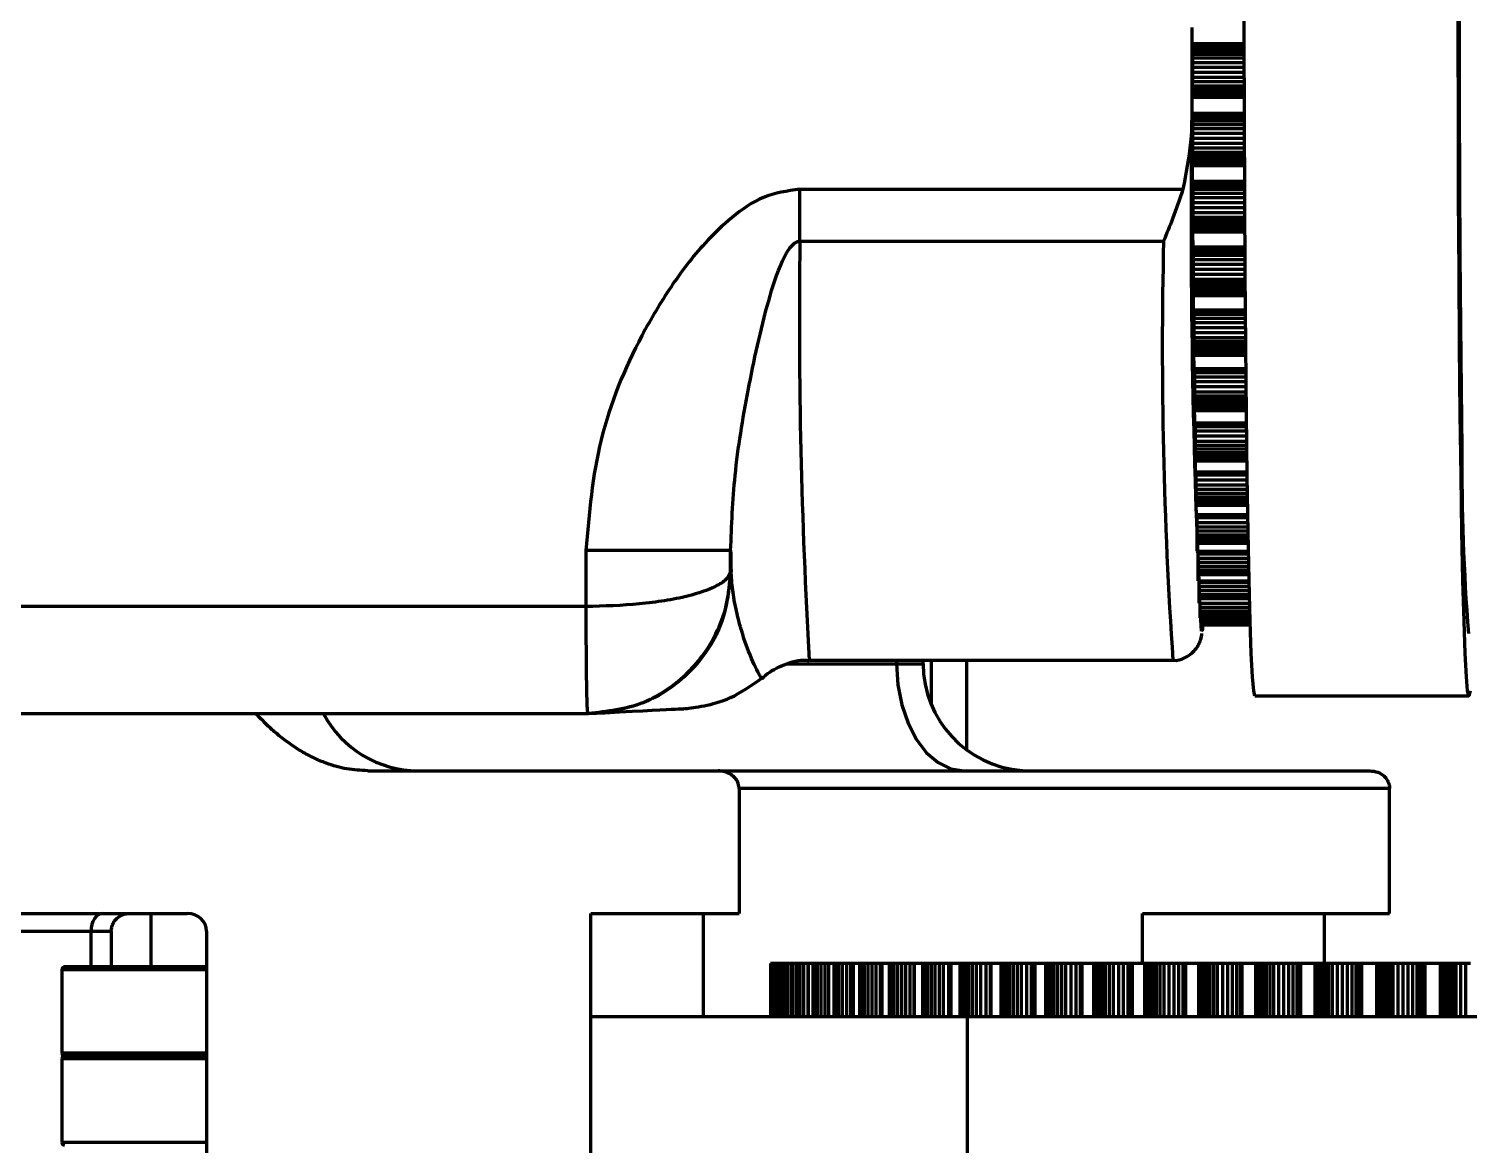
# Model space of a CAD drawing. Header units: millimetres. Extents: x -419 to 9215, y 1224 to 3301.
# Drawn here: x -146.25 to -101.37, y 1425.77 to 1460.56 of the extents above; entities that cross this region are included whole.
import ezdxf

# ---------------------------------------------------------------- set-up
doc = ezdxf.new("R2010")
doc.units = ezdxf.units.MM
doc.layers.add('0.7mm', color=7, linetype='Continuous', lineweight=70)

msp = doc.modelspace()

# ---------------------------------------------------------------- linework, layer by layer
at = {"layer": '0.7mm', "color": 7, "linetype": 'Continuous', "lineweight": 70}
for p, q in [((-110.007, 1460.513), (-110.007, 1458.494)), ((-110.007, 1460.099), (-108.374, 1460.099)), ((-110.007, 1460.099), (-110.006, 1460.023)), ((-110.006, 1460.023), (-108.374, 1460.023)), ((-110.006, 1460.023), (-110.005, 1459.99)), ((-110.005, 1459.99), (-108.374, 1459.99)), ((-110.005, 1459.99), (-110.003, 1459.982)), ((-110.003, 1459.982), (-108.374, 1459.982)), ((-110.003, 1459.982), (-110.001, 1459.959)), ((-110.001, 1459.959), (-108.374, 1459.959)), ((-110.001, 1459.959), (-109.999, 1459.923)), ((-109.999, 1459.923), (-108.373, 1459.923)), ((-109.999, 1459.923), (-109.997, 1459.873)), ((-109.997, 1459.873), (-108.373, 1459.873)), ((-109.997, 1459.873), (-109.995, 1459.773)), ((-109.995, 1459.773), (-108.373, 1459.773)), ((-109.995, 1459.773), (-109.994, 1459.651)), ((-109.994, 1459.651), (-108.373, 1459.651)), ((-109.994, 1459.651), (-109.993, 1459.511)), ((-109.993, 1459.511), (-108.373, 1459.511)), ((-109.993, 1459.511), (-109.992, 1459.36)), ((-109.992, 1459.36), (-108.373, 1459.36)), ((-109.992, 1459.36), (-109.992, 1459.205)), ((-109.994, 1458.912), (-109.995, 1458.786)), ((-109.993, 1459.053), (-109.994, 1458.912)), ((-109.994, 1458.912), (-108.372, 1458.912)), ((-109.992, 1459.205), (-109.993, 1459.053)), ((-109.993, 1459.053), (-108.372, 1459.053)), ((-109.992, 1459.205), (-108.373, 1459.205)), ((-110.004, 1458.431), (-108.371, 1458.431)), ((-110.002, 1458.563), (-110.003, 1458.514)), ((-110.003, 1458.514), (-108.371, 1458.514)), ((-110.001, 1458.597), (-110.002, 1458.563)), ((-110.002, 1458.563), (-108.371, 1458.563)), ((-109.999, 1458.647), (-110.001, 1458.597)), ((-110.001, 1458.597), (-108.371, 1458.597)), ((-109.997, 1458.709), (-109.999, 1458.647)), ((-109.999, 1458.647), (-108.372, 1458.647)), ((-109.995, 1458.786), (-109.997, 1458.709)), ((-109.997, 1458.709), (-108.372, 1458.709)), ((-109.995, 1458.786), (-108.372, 1458.786)), ((-110.002, 1457.933), (-108.37, 1457.933)), ((-110.002, 1457.861), (-108.37, 1457.861)), ((-110.002, 1457.861), (-110, 1457.838)), ((-110, 1457.838), (-108.37, 1457.838)), ((-109.997, 1457.838), (-109.997, 1457.835)), ((-109.997, 1457.835), (-108.37, 1457.835)), ((-109.997, 1457.835), (-109.995, 1457.813)), ((-109.995, 1457.813), (-108.37, 1457.813)), ((-109.995, 1457.813), (-109.993, 1457.776)), ((-109.993, 1457.776), (-108.37, 1457.776)), ((-109.993, 1457.776), (-109.991, 1457.692)), ((-109.991, 1457.692), (-108.369, 1457.692)), ((-109.991, 1457.692), (-109.989, 1457.581)), ((-109.989, 1457.581), (-108.369, 1457.581)), ((-109.989, 1457.581), (-109.988, 1457.45)), ((-109.988, 1457.45), (-108.369, 1457.45)), ((-109.988, 1457.45), (-109.987, 1457.303)), ((-109.987, 1457.303), (-108.368, 1457.303)), ((-109.987, 1457.303), (-109.987, 1457.149)), ((-109.987, 1457.149), (-108.368, 1457.149)), ((-109.987, 1457.149), (-109.987, 1456.995)), ((-109.991, 1456.622), (-109.992, 1456.547)), ((-109.989, 1456.71), (-109.991, 1456.622)), ((-109.991, 1456.622), (-108.366, 1456.622)), ((-109.988, 1456.846), (-109.989, 1456.71)), ((-109.989, 1456.71), (-108.366, 1456.71)), ((-109.987, 1456.995), (-109.988, 1456.846)), ((-109.988, 1456.846), (-108.367, 1456.846)), ((-109.987, 1456.995), (-108.367, 1456.995)), ((-109.995, 1456.439), (-109.997, 1456.381)), ((-109.997, 1456.381), (-108.365, 1456.381)), ((-109.997, 1456.381), (-109.997, 1456.296)), ((-109.997, 1456.296), (-108.365, 1456.296)), ((-109.994, 1456.484), (-109.995, 1456.439)), ((-109.995, 1456.439), (-108.365, 1456.439)), ((-109.992, 1456.547), (-109.994, 1456.484)), ((-109.994, 1456.484), (-108.366, 1456.484)), ((-109.992, 1456.547), (-108.366, 1456.547)), ((-109.995, 1455.811), (-108.363, 1455.811)), ((-109.995, 1455.811), (-109.994, 1455.745)), ((-109.994, 1455.745), (-108.363, 1455.745)), ((-109.994, 1455.745), (-109.992, 1455.732)), ((-109.992, 1455.732), (-108.363, 1455.732)), ((-109.985, 1455.732), (-109.985, 1455.725)), ((-109.985, 1455.725), (-108.363, 1455.725)), ((-109.985, 1455.725), (-109.982, 1455.657)), ((-122.228, 1455.563), (-110.287, 1455.563)), ((-122.223, 1453.941), (-122.228, 1455.563)), ((-109.982, 1455.657), (-108.362, 1455.657)), ((-109.982, 1455.657), (-109.981, 1455.56)), ((-109.981, 1455.56), (-108.362, 1455.56)), ((-109.981, 1455.56), (-109.979, 1455.439)), ((-109.979, 1455.439), (-108.361, 1455.439)), ((-109.979, 1455.439), (-109.978, 1455.299)), ((-109.978, 1455.299), (-108.361, 1455.299)), ((-109.978, 1455.299), (-109.978, 1455.148)), ((-109.978, 1454.839), (-109.979, 1454.693)), ((-109.978, 1455.148), (-108.36, 1455.148)), ((-109.978, 1455.148), (-109.978, 1454.992)), ((-109.978, 1454.992), (-108.359, 1454.992)), ((-109.978, 1454.992), (-109.978, 1454.839)), ((-109.978, 1454.839), (-108.359, 1454.839)), ((-109.985, 1454.377), (-109.986, 1454.312)), ((-109.984, 1454.434), (-109.985, 1454.377)), ((-109.985, 1454.377), (-108.356, 1454.377)), ((-109.982, 1454.509), (-109.984, 1454.434)), ((-109.984, 1454.434), (-108.357, 1454.434)), ((-109.981, 1454.594), (-109.982, 1454.509)), ((-109.982, 1454.509), (-108.357, 1454.509)), ((-109.979, 1454.693), (-109.981, 1454.594)), ((-109.981, 1454.594), (-108.357, 1454.594)), ((-109.979, 1454.693), (-108.358, 1454.693)), ((-122.223, 1453.941), (-110.891, 1453.941)), ((-109.986, 1454.312), (-108.356, 1454.312)), ((-109.986, 1454.312), (-109.986, 1454.227)), ((-109.986, 1454.227), (-108.355, 1454.227)), ((-109.983, 1453.76), (-108.353, 1453.76)), ((-109.983, 1453.76), (-109.982, 1453.7)), ((-109.982, 1453.7), (-108.352, 1453.7)), ((-109.982, 1453.7), (-109.981, 1453.697)), ((-109.981, 1453.697), (-108.352, 1453.697)), ((-109.971, 1453.697), (-109.971, 1453.696)), ((-109.971, 1453.696), (-108.352, 1453.696)), ((-109.971, 1453.696), (-109.969, 1453.613)), ((-109.969, 1453.613), (-108.352, 1453.613)), ((-109.969, 1453.613), (-109.967, 1453.503)), ((-109.967, 1453.503), (-108.351, 1453.503)), ((-109.967, 1453.503), (-109.966, 1453.372)), ((-109.966, 1453.372), (-108.35, 1453.372)), ((-109.966, 1453.372), (-109.965, 1453.226)), ((-109.965, 1453.226), (-108.35, 1453.226)), ((-109.965, 1453.226), (-109.965, 1453.071)), ((-109.965, 1453.071), (-108.349, 1453.071)), ((-109.965, 1453.071), (-109.965, 1452.914)), ((-109.967, 1452.653), (-109.968, 1452.558)), ((-109.966, 1452.761), (-109.967, 1452.653)), ((-109.967, 1452.653), (-108.346, 1452.653)), ((-109.965, 1452.914), (-109.966, 1452.761)), ((-109.966, 1452.761), (-108.347, 1452.761)), ((-109.965, 1452.914), (-108.348, 1452.914)), ((-109.971, 1452.403), (-109.972, 1452.333)), ((-109.972, 1452.333), (-108.344, 1452.333)), ((-109.972, 1452.333), (-109.972, 1452.247)), ((-109.972, 1452.247), (-108.343, 1452.247)), ((-109.97, 1452.472), (-109.971, 1452.403)), ((-109.971, 1452.403), (-108.344, 1452.403)), ((-109.968, 1452.558), (-109.97, 1452.472)), ((-109.97, 1452.472), (-108.345, 1452.472)), ((-109.968, 1452.558), (-108.345, 1452.558)), ((-109.968, 1451.805), (-108.34, 1451.805)), ((-109.968, 1451.805), (-109.967, 1451.753)), ((-109.967, 1451.753), (-108.339, 1451.753)), ((-109.954, 1451.753), (-109.952, 1451.667)), ((-109.952, 1451.667), (-108.339, 1451.667)), ((-109.952, 1451.667), (-109.95, 1451.546)), ((-109.95, 1451.546), (-108.338, 1451.546)), ((-109.95, 1451.546), (-109.949, 1451.406)), ((-109.949, 1451.406), (-108.337, 1451.406)), ((-109.949, 1451.406), (-109.949, 1451.255)), ((-109.949, 1451.255), (-108.335, 1451.255)), ((-109.949, 1451.255), (-109.949, 1451.097)), ((-109.95, 1450.823), (-109.952, 1450.718)), ((-109.949, 1451.097), (-109.95, 1450.938)), ((-109.95, 1450.938), (-108.333, 1450.938)), ((-109.95, 1450.938), (-109.95, 1450.823)), ((-109.95, 1450.823), (-108.332, 1450.823)), ((-109.949, 1451.097), (-108.334, 1451.097)), ((-109.954, 1450.544), (-109.955, 1450.468)), ((-109.955, 1450.468), (-108.329, 1450.468)), ((-109.955, 1450.468), (-109.955, 1450.384)), ((-109.955, 1450.384), (-108.328, 1450.384)), ((-109.953, 1450.622), (-109.954, 1450.544)), ((-109.954, 1450.544), (-108.329, 1450.544)), ((-109.952, 1450.718), (-109.953, 1450.622)), ((-109.953, 1450.622), (-108.33, 1450.622)), ((-109.952, 1450.718), (-108.331, 1450.718)), ((-109.95, 1449.971), (-108.324, 1449.971)), ((-109.95, 1449.971), (-109.949, 1449.928)), ((-109.949, 1449.928), (-108.324, 1449.928)), ((-109.933, 1449.928), (-109.932, 1449.845)), ((-109.932, 1449.845), (-108.323, 1449.845)), ((-109.932, 1449.845), (-109.931, 1449.713)), ((-109.931, 1449.713), (-108.322, 1449.713)), ((-109.931, 1449.713), (-109.93, 1449.566)), ((-109.93, 1449.566), (-108.32, 1449.566)), ((-109.93, 1449.566), (-109.93, 1449.409)), ((-109.932, 1449.013), (-109.933, 1448.909)), ((-109.931, 1449.125), (-109.932, 1449.013)), ((-109.932, 1449.013), (-108.314, 1449.013)), ((-109.93, 1449.247), (-109.931, 1449.125)), ((-109.931, 1449.125), (-108.316, 1449.125)), ((-109.93, 1449.409), (-108.319, 1449.409)), ((-109.93, 1449.409), (-109.93, 1449.247)), ((-109.93, 1449.247), (-108.317, 1449.247)), ((-109.934, 1448.821), (-109.935, 1448.74)), ((-109.935, 1448.74), (-108.311, 1448.74)), ((-109.935, 1448.74), (-109.934, 1448.659)), ((-109.933, 1448.909), (-109.934, 1448.821)), ((-109.934, 1448.821), (-108.312, 1448.821)), ((-109.934, 1448.659), (-108.311, 1448.659)), ((-109.933, 1448.909), (-108.313, 1448.909)), ((-109.929, 1448.282), (-108.306, 1448.282)), ((-109.929, 1448.282), (-109.928, 1448.247)), ((-109.928, 1448.247), (-108.306, 1448.247)), ((-109.91, 1448.247), (-109.909, 1448.168)), ((-109.909, 1448.168), (-108.305, 1448.168)), ((-109.909, 1448.168), (-109.908, 1448.028)), ((-109.908, 1448.028), (-108.303, 1448.028)), ((-109.908, 1448.028), (-109.908, 1447.873)), ((-109.908, 1447.873), (-108.301, 1447.873)), ((-109.908, 1447.873), (-109.908, 1447.71)), ((-109.908, 1447.71), (-108.299, 1447.71)), ((-109.908, 1447.71), (-109.908, 1447.583)), ((-109.91, 1447.353), (-109.911, 1447.257)), ((-109.911, 1447.257), (-108.293, 1447.257)), ((-109.911, 1447.257), (-109.911, 1447.173)), ((-109.909, 1447.465), (-109.91, 1447.353)), ((-109.91, 1447.353), (-108.295, 1447.353)), ((-109.908, 1447.583), (-109.909, 1447.465)), ((-109.909, 1447.465), (-108.296, 1447.465)), ((-109.908, 1447.583), (-108.298, 1447.583)), ((-109.911, 1447.173), (-108.292, 1447.173)), ((-109.911, 1447.173), (-109.911, 1447.095)), ((-109.911, 1447.095), (-108.291, 1447.095)), ((-109.911, 1447.095), (-109.905, 1446.758)), ((-109.905, 1446.758), (-108.287, 1446.758)), ((-109.905, 1446.758), (-109.904, 1446.732)), ((-109.904, 1446.732), (-108.286, 1446.732)), ((-109.885, 1446.732), (-109.884, 1446.657)), ((-109.884, 1446.657), (-108.285, 1446.657)), ((-109.884, 1446.657), (-109.883, 1446.508)), ((-109.883, 1446.508), (-108.283, 1446.508)), ((-109.883, 1446.508), (-109.883, 1446.345)), ((-109.883, 1446.345), (-108.281, 1446.345)), ((-109.883, 1446.345), (-109.883, 1446.215)), ((-109.885, 1445.871), (-109.886, 1445.785)), ((-109.884, 1446.092), (-109.885, 1445.974)), ((-109.885, 1445.974), (-108.275, 1445.974)), ((-109.885, 1445.974), (-109.885, 1445.871)), ((-109.885, 1445.871), (-108.273, 1445.871)), ((-109.883, 1446.215), (-109.884, 1446.092)), ((-109.884, 1446.092), (-108.277, 1446.092)), ((-109.883, 1446.215), (-108.279, 1446.215)), ((-109.886, 1445.785), (-108.272, 1445.785)), ((-109.886, 1445.785), (-109.885, 1445.712)), ((-109.885, 1445.712), (-108.271, 1445.712)), ((-109.879, 1445.419), (-108.266, 1445.419)), ((-109.879, 1445.419), (-109.877, 1445.402)), ((-109.877, 1445.402), (-108.266, 1445.402)), ((-109.857, 1445.402), (-109.857, 1445.33)), ((-109.857, 1445.33), (-108.265, 1445.33)), ((-109.857, 1445.33), (-109.856, 1445.17)), ((-109.856, 1445.038), (-109.857, 1444.912)), ((-109.856, 1445.17), (-108.262, 1445.17)), ((-109.856, 1445.17), (-109.856, 1445.038)), ((-109.856, 1445.038), (-108.259, 1445.038)), ((-109.857, 1444.789), (-109.858, 1444.681)), ((-109.858, 1444.681), (-108.253, 1444.681)), ((-109.858, 1444.681), (-109.858, 1444.594)), ((-109.858, 1444.594), (-108.251, 1444.594)), ((-109.858, 1444.594), (-109.857, 1444.526)), ((-109.857, 1444.912), (-108.257, 1444.912)), ((-109.857, 1444.912), (-109.857, 1444.789)), ((-109.857, 1444.789), (-108.255, 1444.789)), ((-109.857, 1444.526), (-108.25, 1444.526)), ((-128.894, 1444.301), (-128.894, 1442.554)), ((-124.382, 1443.663), (-124.382, 1444.3)), ((-109.85, 1444.281), (-108.245, 1444.281)), ((-109.85, 1444.281), (-109.849, 1444.273)), ((-109.849, 1444.273), (-108.245, 1444.273)), ((-109.828, 1444.273), (-109.827, 1444.199)), ((-109.827, 1444.199), (-108.244, 1444.199)), ((-109.827, 1444.199), (-109.827, 1444.067)), ((-109.827, 1444.067), (-108.241, 1444.067)), ((-109.827, 1444.067), (-109.827, 1443.94)), ((-124.37, 1443.663), (-124.382, 1443.663)), ((-109.827, 1443.94), (-109.828, 1443.814)), ((-109.828, 1443.814), (-108.236, 1443.814)), ((-109.828, 1443.814), (-109.828, 1443.702)), ((-109.828, 1443.702), (-108.233, 1443.702)), ((-109.828, 1443.702), (-109.828, 1443.614)), ((-109.828, 1443.614), (-108.231, 1443.614)), ((-109.828, 1443.614), (-109.827, 1443.553)), ((-109.827, 1443.94), (-108.238, 1443.94)), ((-109.827, 1443.553), (-108.23, 1443.553)), ((-109.82, 1443.359), (-108.226, 1443.359)), ((-109.797, 1443.359), (-109.797, 1443.315)), ((-109.797, 1443.315), (-108.225, 1443.315)), ((-109.797, 1443.315), (-109.797, 1443.188)), ((-109.797, 1443.188), (-108.222, 1443.188)), ((-109.797, 1443.188), (-109.797, 1443.061)), ((-109.797, 1443.061), (-108.218, 1443.061)), ((-109.797, 1443.061), (-109.797, 1442.946)), ((-109.797, 1442.946), (-108.216, 1442.946)), ((-109.797, 1442.946), (-109.797, 1442.859)), ((-109.797, 1442.859), (-108.213, 1442.859)), ((-109.797, 1442.859), (-109.796, 1442.804)), ((-109.796, 1442.804), (-108.212, 1442.804)), ((-128.894, 1442.554), (-197.477, 1442.554)), ((-109.788, 1442.664), (-108.208, 1442.664)), ((-109.765, 1442.664), (-109.765, 1442.538)), ((-109.765, 1442.538), (-108.205, 1442.538)), ((-109.765, 1442.538), (-109.765, 1442.422)), ((-109.765, 1442.422), (-108.202, 1442.422)), ((-109.765, 1442.422), (-109.764, 1442.337)), ((-109.764, 1442.337), (-108.199, 1442.337)), ((-109.764, 1442.337), (-109.763, 1442.29)), ((-109.763, 1442.29), (-108.198, 1442.29)), ((-109.756, 1442.206), (-108.196, 1442.206)), ((-109.732, 1442.206), (-109.732, 1442.138)), ((-109.732, 1442.138), (-108.193, 1442.138)), ((-109.732, 1442.138), (-109.731, 1442.056)), ((-109.731, 1442.056), (-108.191, 1442.056)), ((-109.731, 1442.056), (-109.73, 1442.017)), ((-109.73, 1442.017), (-108.19, 1442.017)), ((-109.723, 1441.989), (-108.189, 1441.989)), ((-109.697, 1441.989), (-109.697, 1441.988)), ((-109.697, 1441.988), (-108.189, 1441.988)), ((-109.665, 1441.988), (-109.681, 1441.857)), ((-121.93, 1440.882), (-110.598, 1440.882)), ((-118.384, 1440.77), (-118.384, 1440.882)), ((-118.137, 1440.882), (-118.137, 1439.512)), ((-108.043, 1439.777), (-101.377, 1439.777)), ((-176.059, 1439.219), (-140.508, 1439.219)), ((-140.508, 1439.219), (-128.843, 1439.219)), ((-128.843, 1439.219), (-128.814, 1439.219)), ((-135.688, 1437.437), (-124.776, 1437.437)), ((-124.776, 1437.437), (-104.458, 1437.437)), ((-124.117, 1436.882), (-124.117, 1432.993)), ((-103.847, 1432.993), (-103.847, 1436.882)), ((-147.482, 1432.993), (-141.317, 1432.993)), ((-142.449, 1432.993), (-142.449, 1431.326)), ((-128.739, 1432.993), (-124.117, 1432.993)), ((-128.739, 1416.437), (-128.739, 1432.993)), ((-125.244, 1432.993), (-125.244, 1429.77)), ((-111.551, 1432.993), (-103.847, 1432.993)), ((-111.551, 1431.437), (-111.551, 1432.993)), ((-105.89, 1432.993), (-105.89, 1431.437)), ((-144.315, 1432.437), (-143.684, 1432.437)), ((-143.684, 1432.437), (-143.684, 1431.326)), ((-140.716, 1432.437), (-140.716, 1423.548)), ((-145.227, 1431.237), (-145.227, 1428.637)), ((-140.716, 1431.326), (-145.138, 1431.326)), ((-123.139, 1431.437), (-123.139, 1429.77)), ((-123.131, 1431.437), (-123.139, 1431.437)), ((-123.131, 1431.437), (-123.131, 1429.77)), ((-123.097, 1431.437), (-123.131, 1431.437)), ((-123.097, 1431.437), (-123.097, 1429.77)), ((-123.051, 1431.437), (-123.097, 1431.437)), ((-123.051, 1431.437), (-123.051, 1429.77)), ((-123.01, 1431.437), (-123.051, 1431.437)), ((-123.01, 1431.437), (-123.01, 1429.77)), ((-122.971, 1431.437), (-123.01, 1431.437)), ((-122.971, 1431.437), (-122.971, 1429.77)), ((-122.89, 1431.437), (-122.971, 1431.437)), ((-122.89, 1431.437), (-122.89, 1429.77)), ((-122.825, 1431.437), (-122.89, 1431.437)), ((-122.825, 1431.437), (-122.825, 1429.77)), ((-122.751, 1431.437), (-122.825, 1431.437)), ((-122.751, 1431.437), (-122.751, 1429.77)), ((-122.708, 1431.437), (-122.751, 1431.437)), ((-122.708, 1431.437), (-122.708, 1429.77)), ((-122.624, 1431.437), (-122.708, 1431.437)), ((-122.624, 1431.437), (-122.624, 1429.77)), ((-122.508, 1431.437), (-122.624, 1431.437)), ((-122.508, 1431.437), (-122.508, 1429.77)), ((-122.462, 1431.437), (-122.508, 1431.437)), ((-122.462, 1431.437), (-122.462, 1429.77)), ((-122.356, 1431.437), (-122.462, 1431.437)), ((-122.356, 1431.437), (-122.356, 1429.77)), ((-122.308, 1431.437), (-122.356, 1431.437)), ((-122.308, 1431.437), (-122.308, 1429.77)), ((-122.223, 1431.437), (-122.308, 1431.437)), ((-122.223, 1431.437), (-122.223, 1429.77)), ((-122.107, 1431.437), (-122.223, 1431.437)), ((-122.107, 1431.437), (-122.107, 1429.77)), ((-121.979, 1431.437), (-122.107, 1431.437)), ((-121.979, 1431.437), (-121.979, 1429.77)), ((-121.963, 1431.437), (-121.979, 1431.437)), ((-121.963, 1431.437), (-121.963, 1429.77)), ((-121.826, 1431.437), (-121.963, 1431.437)), ((-121.826, 1431.437), (-121.826, 1429.77)), ((-121.773, 1431.437), (-121.826, 1431.437)), ((-121.773, 1431.437), (-121.773, 1429.77)), ((-121.687, 1431.437), (-121.773, 1431.437)), ((-121.687, 1431.437), (-121.687, 1429.77)), ((-121.571, 1431.437), (-121.687, 1431.437)), ((-121.571, 1431.437), (-121.571, 1429.77)), ((-121.444, 1431.437), (-121.571, 1431.437)), ((-121.444, 1431.437), (-121.444, 1429.77)), ((-121.331, 1431.437), (-121.444, 1431.437)), ((-121.331, 1431.437), (-121.331, 1429.77)), ((-121.162, 1431.437), (-121.331, 1431.437)), ((-121.162, 1431.437), (-121.162, 1429.77)), ((-121.105, 1431.437), (-121.162, 1431.437)), ((-121.105, 1431.437), (-121.105, 1429.77)), ((-121.018, 1431.437), (-121.105, 1431.437)), ((-121.018, 1431.437), (-121.018, 1429.77)), ((-120.904, 1431.437), (-121.018, 1431.437)), ((-120.904, 1431.437), (-120.904, 1429.77)), ((-120.777, 1431.437), (-120.904, 1431.437)), ((-120.777, 1431.437), (-120.777, 1429.77)), ((-120.649, 1431.437), (-120.777, 1431.437)), ((-120.649, 1431.437), (-120.649, 1429.77)), ((-120.568, 1431.437), (-120.649, 1431.437)), ((-120.568, 1431.437), (-120.568, 1429.77)), ((-120.368, 1431.437), (-120.568, 1431.437)), ((-120.568, 1431.437), (-120.568, 1429.77)), ((-120.568, 1431.437), (-120.568, 1431.437)), ((-120.368, 1431.437), (-120.368, 1429.77)), ((-120.307, 1431.437), (-120.368, 1431.437)), ((-120.307, 1431.437), (-120.307, 1429.77)), ((-120.22, 1431.437), (-120.307, 1431.437)), ((-120.22, 1431.437), (-120.22, 1429.77)), ((-120.107, 1431.437), (-120.22, 1431.437)), ((-120.107, 1431.437), (-120.107, 1429.77)), ((-119.98, 1431.437), (-120.107, 1431.437)), ((-119.98, 1431.437), (-119.98, 1429.77)), ((-119.853, 1431.437), (-119.98, 1431.437)), ((-119.853, 1431.437), (-119.853, 1429.77)), ((-119.721, 1431.437), (-119.853, 1431.437)), ((-119.721, 1431.437), (-119.721, 1429.77)), ((-119.682, 1431.437), (-119.721, 1431.437)), ((-119.682, 1431.437), (-119.682, 1429.77)), ((-119.676, 1431.437), (-119.682, 1431.437)), ((-119.676, 1431.437), (-119.676, 1429.77)), ((-119.447, 1431.437), (-119.676, 1431.437)), ((-119.447, 1431.437), (-119.447, 1429.77)), ((-119.382, 1431.437), (-119.447, 1431.437)), ((-119.382, 1431.437), (-119.382, 1429.77)), ((-119.295, 1431.437), (-119.382, 1431.437)), ((-119.295, 1431.437), (-119.295, 1429.77)), ((-119.184, 1431.437), (-119.295, 1431.437)), ((-119.184, 1431.437), (-119.184, 1429.77)), ((-119.059, 1431.437), (-119.184, 1431.437)), ((-119.059, 1431.437), (-119.059, 1429.77)), ((-118.932, 1431.437), (-119.059, 1431.437)), ((-118.932, 1431.437), (-118.932, 1429.77)), ((-118.8, 1431.437), (-118.932, 1431.437)), ((-118.8, 1431.437), (-118.8, 1429.77)), ((-118.671, 1431.437), (-118.8, 1431.437)), ((-118.671, 1431.437), (-118.671, 1429.77)), ((-118.66, 1431.437), (-118.671, 1431.437)), ((-118.66, 1431.437), (-118.66, 1429.77)), ((-118.402, 1431.437), (-118.66, 1431.437)), ((-118.402, 1431.437), (-118.402, 1429.77)), ((-118.334, 1431.437), (-118.402, 1431.437)), ((-118.334, 1431.437), (-118.334, 1429.77)), ((-118.246, 1431.437), (-118.334, 1431.437)), ((-118.246, 1431.437), (-118.246, 1429.77)), ((-118.138, 1431.437), (-118.246, 1431.437)), ((-118.138, 1431.437), (-118.138, 1429.77)), ((-118.015, 1431.437), (-118.138, 1431.437)), ((-118.015, 1431.437), (-118.015, 1429.77)), ((-117.889, 1431.437), (-118.015, 1431.437)), ((-117.889, 1431.437), (-117.889, 1429.77)), ((-117.757, 1431.437), (-117.889, 1431.437)), ((-117.757, 1431.437), (-117.757, 1429.77)), ((-117.597, 1431.437), (-117.757, 1431.437)), ((-117.597, 1431.437), (-117.597, 1429.77)), ((-117.54, 1431.437), (-117.597, 1431.437)), ((-117.54, 1431.437), (-117.54, 1429.77)), ((-117.524, 1431.437), (-117.54, 1431.437)), ((-117.524, 1431.437), (-117.524, 1429.77)), ((-117.237, 1431.437), (-117.524, 1431.437)), ((-117.237, 1431.437), (-117.237, 1429.77)), ((-117.166, 1431.437), (-117.237, 1431.437)), ((-117.166, 1431.437), (-117.166, 1429.77)), ((-117.079, 1431.437), (-117.166, 1431.437)), ((-117.079, 1431.437), (-117.079, 1429.77)), ((-116.974, 1431.437), (-117.079, 1431.437)), ((-116.974, 1431.437), (-116.974, 1429.77)), ((-116.853, 1431.437), (-116.974, 1431.437)), ((-116.853, 1431.437), (-116.853, 1429.77)), ((-116.728, 1431.437), (-116.853, 1431.437)), ((-116.728, 1431.437), (-116.728, 1429.77)), ((-116.597, 1431.437), (-116.728, 1431.437)), ((-116.597, 1431.437), (-116.597, 1429.77)), ((-116.435, 1431.437), (-116.597, 1431.437)), ((-116.435, 1431.437), (-116.435, 1429.77)), ((-116.293, 1431.437), (-116.435, 1431.437)), ((-116.293, 1431.437), (-116.293, 1429.77)), ((-116.271, 1431.437), (-116.293, 1431.437)), ((-116.271, 1431.437), (-116.271, 1429.77)), ((-115.958, 1431.437), (-116.271, 1431.437)), ((-115.958, 1431.437), (-115.958, 1429.77)), ((-115.884, 1431.437), (-115.958, 1431.437)), ((-115.884, 1431.437), (-115.884, 1429.77)), ((-115.798, 1431.437), (-115.884, 1431.437)), ((-115.798, 1431.437), (-115.798, 1429.77)), ((-115.695, 1431.437), (-115.798, 1431.437)), ((-115.695, 1431.437), (-115.695, 1429.77)), ((-115.577, 1431.437), (-115.695, 1431.437)), ((-115.577, 1431.437), (-115.577, 1429.77)), ((-115.455, 1431.437), (-115.577, 1431.437)), ((-115.455, 1431.437), (-115.455, 1429.77)), ((-115.324, 1431.437), (-115.455, 1431.437)), ((-115.324, 1431.437), (-115.324, 1429.77)), ((-115.162, 1431.437), (-115.324, 1431.437)), ((-115.162, 1431.437), (-115.162, 1429.77)), ((-115.012, 1431.437), (-115.162, 1431.437)), ((-115.012, 1431.437), (-115.012, 1429.77)), ((-114.934, 1431.437), (-115.012, 1431.437)), ((-114.934, 1431.437), (-114.934, 1429.77)), ((-114.907, 1431.437), (-114.934, 1431.437)), ((-114.907, 1431.437), (-114.907, 1429.77)), ((-114.569, 1431.437), (-114.907, 1431.437)), ((-114.569, 1431.437), (-114.569, 1429.77)), ((-114.492, 1431.437), (-114.569, 1431.437)), ((-114.492, 1431.437), (-114.492, 1429.77)), ((-114.407, 1431.437), (-114.492, 1431.437)), ((-114.407, 1431.437), (-114.407, 1429.77)), ((-114.308, 1431.437), (-114.407, 1431.437)), ((-114.308, 1431.437), (-114.308, 1429.77)), ((-114.193, 1431.437), (-114.308, 1431.437)), ((-114.193, 1431.437), (-114.193, 1429.77)), ((-114.073, 1431.437), (-114.193, 1431.437)), ((-114.073, 1431.437), (-114.073, 1429.77)), ((-113.945, 1431.437), (-114.073, 1431.437)), ((-113.945, 1431.437), (-113.945, 1429.77)), ((-113.781, 1431.437), (-113.945, 1431.437)), ((-113.781, 1431.437), (-113.781, 1429.77)), ((-113.629, 1431.437), (-113.781, 1431.437)), ((-113.629, 1431.437), (-113.629, 1429.77)), ((-113.492, 1431.437), (-113.629, 1431.437)), ((-113.492, 1431.437), (-113.492, 1429.77)), ((-113.47, 1431.437), (-113.492, 1431.437)), ((-113.47, 1431.437), (-113.47, 1429.77)), ((-113.438, 1431.437), (-113.47, 1431.437)), ((-113.438, 1431.437), (-113.438, 1429.77)), ((-113.075, 1431.437), (-113.438, 1431.437)), ((-113.075, 1431.437), (-113.075, 1429.77)), ((-112.996, 1431.437), (-113.075, 1431.437)), ((-112.996, 1431.437), (-112.996, 1429.77)), ((-112.913, 1431.437), (-112.996, 1431.437)), ((-112.913, 1431.437), (-112.913, 1429.77)), ((-112.818, 1431.437), (-112.913, 1431.437)), ((-112.818, 1431.437), (-112.818, 1429.77)), ((-112.707, 1431.437), (-112.818, 1431.437)), ((-112.707, 1431.437), (-112.707, 1429.77)), ((-112.589, 1431.437), (-112.707, 1431.437)), ((-112.589, 1431.437), (-112.589, 1429.77)), ((-112.463, 1431.437), (-112.589, 1431.437)), ((-112.463, 1431.437), (-112.463, 1429.77)), ((-112.3, 1431.437), (-112.463, 1431.437)), ((-112.3, 1431.437), (-112.3, 1429.77)), ((-112.145, 1431.437), (-112.3, 1431.437)), ((-112.145, 1431.437), (-112.145, 1429.77)), ((-112.003, 1431.437), (-112.145, 1431.437)), ((-112.003, 1431.437), (-112.003, 1429.77)), ((-111.905, 1431.437), (-112.003, 1431.437)), ((-111.905, 1431.437), (-111.905, 1429.77)), ((-111.868, 1431.437), (-111.905, 1431.437)), ((-111.868, 1431.437), (-111.868, 1429.77)), ((-111.483, 1431.437), (-111.868, 1431.437)), ((-111.483, 1431.437), (-111.483, 1429.77)), ((-111.402, 1431.437), (-111.483, 1431.437)), ((-111.402, 1431.437), (-111.402, 1429.77)), ((-111.32, 1431.437), (-111.402, 1431.437)), ((-111.32, 1431.437), (-111.32, 1429.77)), ((-111.23, 1431.437), (-111.32, 1431.437)), ((-111.23, 1431.437), (-111.23, 1429.77)), ((-111.123, 1431.437), (-111.23, 1431.437)), ((-111.123, 1431.437), (-111.123, 1429.77)), ((-111.009, 1431.437), (-111.123, 1431.437)), ((-111.009, 1431.437), (-111.009, 1429.77)), ((-110.885, 1431.437), (-111.009, 1431.437)), ((-110.885, 1431.437), (-110.885, 1429.77)), ((-110.723, 1431.437), (-110.885, 1431.437)), ((-110.723, 1431.437), (-110.723, 1429.77)), ((-110.566, 1431.437), (-110.723, 1431.437)), ((-110.566, 1431.437), (-110.566, 1429.77)), ((-110.421, 1431.437), (-110.566, 1431.437)), ((-110.421, 1431.437), (-110.421, 1429.77)), ((-110.293, 1431.437), (-110.421, 1431.437)), ((-110.293, 1431.437), (-110.293, 1429.77)), ((-110.247, 1431.437), (-110.293, 1431.437)), ((-110.247, 1431.437), (-110.247, 1429.77)), ((-110.205, 1431.437), (-110.247, 1431.437)), ((-110.205, 1431.437), (-110.205, 1429.77)), ((-109.798, 1431.437), (-110.205, 1431.437)), ((-109.798, 1431.437), (-109.798, 1429.77)), ((-109.716, 1431.437), (-109.798, 1431.437)), ((-109.716, 1431.437), (-109.716, 1429.77)), ((-109.636, 1431.437), (-109.716, 1431.437)), ((-109.636, 1431.437), (-109.636, 1429.77)), ((-109.551, 1431.437), (-109.636, 1431.437)), ((-109.551, 1431.437), (-109.551, 1429.77)), ((-109.448, 1431.437), (-109.551, 1431.437)), ((-109.448, 1431.437), (-109.448, 1429.77)), ((-109.338, 1431.437), (-109.448, 1431.437)), ((-109.338, 1431.437), (-109.338, 1429.77)), ((-109.218, 1431.437), (-109.338, 1431.437)), ((-109.218, 1431.437), (-109.218, 1429.77)), ((-109.056, 1431.437), (-109.218, 1431.437)), ((-109.056, 1431.437), (-109.056, 1429.77)), ((-108.899, 1431.437), (-109.056, 1431.437)), ((-108.899, 1431.437), (-108.899, 1429.77)), ((-108.75, 1431.437), (-108.899, 1431.437)), ((-108.75, 1431.437), (-108.75, 1429.77)), ((-108.617, 1431.437), (-108.75, 1431.437)), ((-108.617, 1431.437), (-108.617, 1429.77)), ((-108.504, 1431.437), (-108.617, 1431.437)), ((-108.504, 1431.437), (-108.504, 1429.77)), ((-108.501, 1431.437), (-108.504, 1431.437)), ((-108.501, 1431.437), (-108.501, 1429.77)), ((-108.455, 1431.437), (-108.501, 1431.437)), ((-108.455, 1431.437), (-108.455, 1429.77)), ((-108.028, 1431.437), (-108.455, 1431.437)), ((-108.028, 1431.437), (-108.028, 1429.77)), ((-107.944, 1431.437), (-108.028, 1431.437)), ((-107.944, 1431.437), (-107.944, 1429.77)), ((-107.867, 1431.437), (-107.944, 1431.437)), ((-107.867, 1431.437), (-107.867, 1429.77)), ((-107.787, 1431.437), (-107.867, 1431.437)), ((-107.787, 1431.437), (-107.787, 1429.77)), ((-107.689, 1431.437), (-107.787, 1431.437)), ((-107.689, 1431.437), (-107.689, 1429.77)), ((-107.584, 1431.437), (-107.689, 1431.437)), ((-107.584, 1431.437), (-107.584, 1429.77)), ((-107.467, 1431.437), (-107.584, 1431.437)), ((-107.467, 1431.437), (-107.467, 1429.77)), ((-107.307, 1431.437), (-107.467, 1431.437)), ((-107.307, 1431.437), (-107.307, 1429.77)), ((-107.149, 1431.437), (-107.307, 1431.437)), ((-107.149, 1431.437), (-107.149, 1429.77)), ((-106.998, 1431.437), (-107.149, 1431.437)), ((-106.998, 1431.437), (-106.998, 1429.77)), ((-106.86, 1431.437), (-106.998, 1431.437)), ((-106.86, 1431.437), (-106.86, 1429.77)), ((-106.741, 1431.437), (-106.86, 1431.437)), ((-106.741, 1431.437), (-106.741, 1429.77)), ((-106.675, 1431.437), (-106.741, 1431.437)), ((-106.675, 1431.437), (-106.675, 1429.77)), ((-106.624, 1431.437), (-106.675, 1431.437)), ((-106.624, 1431.437), (-106.624, 1429.77)), ((-106.18, 1431.437), (-106.624, 1431.437)), ((-106.18, 1431.437), (-106.18, 1429.77)), ((-106.095, 1431.437), (-106.18, 1431.437)), ((-106.095, 1431.437), (-106.095, 1429.77)), ((-106.02, 1431.437), (-106.095, 1431.437)), ((-106.02, 1431.437), (-106.02, 1429.77)), ((-105.946, 1431.437), (-106.02, 1431.437)), ((-105.946, 1431.437), (-105.946, 1429.77)), ((-105.853, 1431.437), (-105.946, 1431.437)), ((-105.853, 1431.437), (-105.853, 1429.77)), ((-105.752, 1431.437), (-105.853, 1431.437)), ((-105.752, 1431.437), (-105.752, 1429.77)), ((-105.639, 1431.437), (-105.752, 1431.437)), ((-105.639, 1431.437), (-105.639, 1429.77)), ((-105.483, 1431.437), (-105.639, 1431.437)), ((-105.483, 1431.437), (-105.483, 1429.77)), ((-105.325, 1431.437), (-105.483, 1431.437)), ((-105.325, 1431.437), (-105.325, 1429.77)), ((-105.172, 1431.437), (-105.325, 1431.437)), ((-105.172, 1431.437), (-105.172, 1429.77)), ((-105.029, 1431.437), (-105.172, 1431.437)), ((-105.029, 1431.437), (-105.029, 1429.77)), ((-104.904, 1431.437), (-105.029, 1431.437)), ((-104.904, 1431.437), (-104.904, 1429.77)), ((-104.803, 1431.437), (-104.904, 1431.437)), ((-104.803, 1431.437), (-104.803, 1429.77)), ((-104.776, 1431.437), (-104.803, 1431.437)), ((-104.776, 1431.437), (-104.776, 1429.77)), ((-104.721, 1431.437), (-104.776, 1431.437)), ((-104.721, 1431.437), (-104.721, 1429.77)), ((-104.26, 1431.437), (-104.721, 1431.437)), ((-104.26, 1431.437), (-104.26, 1429.77)), ((-104.174, 1431.437), (-104.26, 1431.437)), ((-104.174, 1431.437), (-104.174, 1429.77)), ((-104.103, 1431.437), (-104.174, 1431.437)), ((-104.103, 1431.437), (-104.103, 1429.77)), ((-104.034, 1431.437), (-104.103, 1431.437)), ((-104.034, 1431.437), (-104.034, 1429.77)), ((-103.947, 1431.437), (-104.034, 1431.437)), ((-103.947, 1431.437), (-103.947, 1429.77)), ((-103.851, 1431.437), (-103.947, 1431.437)), ((-103.851, 1431.437), (-103.851, 1429.77)), ((-103.743, 1431.437), (-103.851, 1431.437)), ((-103.743, 1431.437), (-103.743, 1429.77)), ((-103.589, 1431.437), (-103.743, 1431.437)), ((-103.589, 1431.437), (-103.589, 1429.77)), ((-103.432, 1431.437), (-103.589, 1431.437)), ((-103.432, 1431.437), (-103.432, 1429.77)), ((-103.278, 1431.437), (-103.432, 1431.437)), ((-103.278, 1431.437), (-103.278, 1429.77)), ((-103.132, 1431.437), (-103.278, 1431.437)), ((-103.132, 1431.437), (-103.132, 1429.77)), ((-103.001, 1431.437), (-103.132, 1431.437)), ((-103.001, 1431.437), (-103.001, 1429.77)), ((-102.892, 1431.437), (-103.001, 1431.437)), ((-102.892, 1431.437), (-102.892, 1429.77)), ((-102.813, 1431.437), (-102.892, 1431.437)), ((-102.813, 1431.437), (-102.813, 1429.77)), ((-102.81, 1431.437), (-102.813, 1431.437)), ((-102.81, 1431.437), (-102.81, 1429.77)), ((-102.751, 1431.437), (-102.81, 1431.437)), ((-102.751, 1431.437), (-102.751, 1429.77)), ((-102.276, 1431.437), (-102.751, 1431.437)), ((-102.276, 1431.437), (-102.276, 1429.77)), ((-102.19, 1431.437), (-102.276, 1431.437)), ((-102.19, 1431.437), (-102.19, 1429.77)), ((-102.122, 1431.437), (-102.19, 1431.437)), ((-102.122, 1431.437), (-102.122, 1429.77)), ((-102.059, 1431.437), (-102.122, 1431.437)), ((-102.059, 1431.437), (-102.059, 1429.77)), ((-101.979, 1431.437), (-102.059, 1431.437)), ((-101.979, 1431.437), (-101.979, 1429.77)), ((-101.888, 1431.437), (-101.979, 1431.437)), ((-101.888, 1431.437), (-101.888, 1429.77)), ((-101.785, 1431.437), (-101.888, 1431.437)), ((-101.785, 1431.437), (-101.785, 1429.77)), ((-101.635, 1431.437), (-101.785, 1431.437)), ((-101.635, 1431.437), (-101.635, 1429.77)), ((-101.48, 1431.437), (-101.635, 1431.437)), ((-101.48, 1431.437), (-101.48, 1429.77)), ((-101.324, 1431.437), (-101.48, 1431.437)), ((-117.002, 1429.77), (-128.739, 1429.77)), ((-117.002, 1423.104), (-117.002, 1429.77)), ((-51.862, 1429.77), (-117.002, 1429.77)), ((-145.227, 1428.459), (-145.227, 1425.859)), ((-140.716, 1428.548), (-145.138, 1428.548))]:
    msp.add_line(p, q, dxfattribs=at)
at = {"layer": '0.7mm', "color": 8, "linetype": 'Continuous', "lineweight": 70}
for p, q in [((-122.652, 1440.77), (-119.209, 1440.77)), ((-119.209, 1440.882), (-119.209, 1440.77)), ((-119.209, 1440.77), (-118.384, 1440.77)), ((-117.026, 1438.086), (-117.026, 1440.882)), ((-103.847, 1436.882), (-124.117, 1436.882)), ((-147.482, 1432.437), (-144.315, 1432.437)), ((-144.315, 1431.326), (-144.315, 1432.437)), ((-140.716, 1431.237), (-145.227, 1431.237)), ((-140.716, 1428.637), (-145.227, 1428.637)), ((-140.716, 1428.459), (-145.227, 1428.459)), ((-140.716, 1425.859), (-145.227, 1425.859))]:
    msp.add_line(p, q, dxfattribs=at)
at = {"layer": '0.7mm', "color": 7, "linetype": 'Continuous', "lineweight": 70, "flags": 128}
for points in [[(-101.394, 1481.152), (-101.415, 1481.031), (-101.451, 1480.579), (-101.487, 1479.833), (-101.521, 1478.804), (-101.553, 1477.509), (-101.582, 1475.967), (-101.608, 1474.202), (-101.63, 1472.241), (-101.648, 1470.114), (-101.663, 1467.853), (-101.673, 1465.494), (-101.678, 1463.073), (-101.679, 1460.627), (-101.675, 1458.193), (-101.667, 1455.809), (-101.654, 1453.511), (-101.637, 1451.335), (-101.616, 1449.314), (-101.591, 1447.48)], [(-108.043, 1439.777), (-108.082, 1439.924), (-108.12, 1440.365), (-108.157, 1441.092), (-108.192, 1442.097), (-108.226, 1443.365), (-108.257, 1444.879), (-108.285, 1446.619), (-108.309, 1448.561), (-108.331, 1450.678), (-108.348, 1452.941), (-108.361, 1455.321), (-108.37, 1457.784), (-108.374, 1460.296), (-108.374, 1462.824)], [(-101.339, 1439.925), (-101.377, 1439.777), (-101.416, 1439.924), (-101.454, 1440.365), (-101.491, 1441.092), (-101.526, 1442.097), (-101.56, 1443.365), (-101.591, 1444.879), (-101.619, 1446.619), (-101.644, 1448.561), (-101.665, 1450.678), (-101.682, 1452.941), (-101.695, 1455.321), (-101.704, 1457.784), (-101.708, 1460.296), (-101.708, 1462.824)], [(-110.007, 1460.603), (-110.007, 1460.54), (-110.007, 1460.477), (-110.007, 1460.414), (-110.007, 1460.351), (-110.007, 1460.288), (-110.007, 1460.225), (-110.007, 1460.162), (-110.007, 1460.099)], [(-109.997, 1456.296), (-109.996, 1456.236), (-109.996, 1456.175), (-109.996, 1456.114), (-109.996, 1456.053), (-109.995, 1455.993), (-109.995, 1455.932), (-109.995, 1455.871), (-109.995, 1455.811)], [(-109.986, 1454.227), (-109.986, 1454.168), (-109.985, 1454.109), (-109.985, 1454.051), (-109.985, 1453.992), (-109.984, 1453.934), (-109.984, 1453.876), (-109.983, 1453.818), (-109.983, 1453.76)], [(-109.972, 1452.247), (-109.972, 1452.192), (-109.971, 1452.136), (-109.971, 1452.081), (-109.97, 1452.025), (-109.97, 1451.97), (-109.969, 1451.915), (-109.969, 1451.86), (-109.968, 1451.805)], [(-109.955, 1450.384), (-109.954, 1450.332), (-109.954, 1450.28), (-109.953, 1450.228), (-109.952, 1450.177), (-109.952, 1450.125), (-109.951, 1450.074), (-109.951, 1450.023), (-109.95, 1449.971)], [(-109.934, 1448.659), (-109.934, 1448.612), (-109.933, 1448.564), (-109.932, 1448.517), (-109.932, 1448.47), (-109.931, 1448.423), (-109.93, 1448.376), (-109.93, 1448.329), (-109.929, 1448.282)], [(-119.209, 1440.77), (-119.168, 1440.12), (-119.049, 1439.495), (-118.855, 1438.919), (-118.595, 1438.413), (-118.277, 1437.999), (-117.915, 1437.691), (-117.521, 1437.501), (-117.112, 1437.437)], [(-143.962, 1432.993), (-144.031, 1432.982), (-144.097, 1432.95), (-144.158, 1432.899), (-144.212, 1432.83), (-144.256, 1432.746), (-144.288, 1432.65), (-144.308, 1432.545), (-144.315, 1432.437)]]:
    msp.add_lwpolyline(points, dxfattribs=at)
at = {"layer": '0.7mm', "color": 8, "linetype": 'Continuous', "lineweight": 70, "flags": 128}
msp.add_lwpolyline([(-109.681, 1441.857), (-109.691, 1441.808), (-109.721, 1441.785)], dxfattribs=at)
at = {"layer": '0.7mm', "color": 7, "linetype": 'Continuous', "lineweight": 70}
for centre, radius, start, end in [((154.862, 1454.665), 264.897, 179.17165, 182.78686), ((-32.911, 1446.955), 68.682, 179.56252, 184.37218), ((137.225, 1450.887), 247.164, 181.19971, 181.26755), ((34.565, 1448.396), 144.474, 181.53496, 181.632), ((270.283, 1451.183), 394.725, 180.99917, 181.09159), ((-38.242, 1446.096), 71.63, 182.03468, 182.18959), ((-82.637, 1444.174), 27.194, 182.8868, 183.1823), ((-103.705, 1442.792), 6.079, 184.7319, 185.5343), ((-109.484, 1442.069), 0.251, 191.7901, 198.5253), ((-115.051, 1440.77), 3.333, 180, 265.7113), ((-134.122, 1440.77), 3.333, 207.9042, 270), ((-145.138, 1431.237), 0.0889, 90, 180), ((-145.138, 1428.637), 0.0889, 180, 270), ((-145.138, 1428.459), 0.0889, 90, 180), ((-145.138, 1425.859), 0.0889, 180, 270)]:
    msp.add_arc(centre, radius, start, end, dxfattribs=at)
at = {"layer": '0.7mm', "color": 8, "linetype": 'Continuous', "lineweight": 70}
for centre, radius, start, end in [((58.718, 1451.463), 180.958, 179.21529, 183.35218), ((30.737, 1450.581), 141.668, 178.64099, 183.92591)]:
    msp.add_arc(centre, radius, start, end, dxfattribs=at)
at = {"layer": '0.7mm', "color": 7, "linetype": 'Continuous', "lineweight": 70}
msp.add_ellipse((-141.317, 1432.437), major_axis=(0.601, 0), ratio=0.924683, start_param=0, end_param=1.570796, dxfattribs=at)
for points, knots in [([(-110.007, 1458.494), (-110.005, 1458), (-110.002, 1457.014), (-110.192, 1456.046), (-110.287, 1455.563)], [0, 0, 0, 0, 0.500918, 1, 1, 1, 1]), ([(-122.228, 1455.563), (-122.614, 1455.505), (-123.389, 1455.39), (-124.358, 1454.7), (-125.335, 1453.763), (-126.28, 1452.519), (-127.464, 1450.517), (-128.594, 1447.791), (-128.794, 1445.464), (-128.894, 1444.301)], [0, 0, 0, 0, 0.0828957, 0.1662068, 0.2495692, 0.3748119, 0.5000547, 0.750178, 1, 1, 1, 1]), ([(-110.287, 1455.563), (-110.392, 1455.249), (-110.58, 1454.689), (-110.796, 1454.17), (-110.891, 1453.941)], [0, 0, 0, 0, 0.559518, 1, 1, 1, 1]), ([(-124.382, 1444.3), (-124.351, 1445.079), (-124.287, 1446.73), (-123.929, 1448.859), (-123.559, 1450.682), (-123.225, 1452.039), (-122.896, 1453.09), (-122.584, 1453.706), (-122.389, 1453.889), (-122.292, 1453.935), (-122.245, 1453.939), (-122.223, 1453.941)], [0, 0, 0, 0, 0.241973, 0.512365, 0.653758, 0.794027, 0.920065, 0.970747, 0.987266, 0.993932, 1, 1, 1, 1]), ([(-124.382, 1443.663), (-124.413, 1443.574), (-124.47, 1443.408), (-124.899, 1443.138), (-125.56, 1442.901), (-126.419, 1442.733), (-127.458, 1442.594), (-128.326, 1442.569), (-128.894, 1442.554)], [0, 0, 0, 0, 0.157286, 0.294008, 0.505056, 0.63502, 0.760871, 1, 1, 1, 1]), ([(-128.843, 1439.219), (-128.275, 1439.281), (-127.409, 1439.374), (-126.376, 1439.932), (-125.525, 1440.618), (-124.875, 1441.534), (-124.458, 1442.629), (-124.408, 1443.303), (-124.382, 1443.663)], [0, 0, 0, 0, 0.239129, 0.36498, 0.494944, 0.705992, 0.842714, 1, 1, 1, 1]), ([(-110.602, 1440.885), (-110.595, 1440.884), (-110.474, 1440.862), (-110.252, 1440.938), (-110.012, 1441.084), (-109.864, 1441.254), (-109.782, 1441.4), (-109.733, 1441.529), (-109.707, 1441.629), (-109.699, 1441.684), (-109.695, 1441.712)], [0, 0, 0, 0, 0.009134, 0.157479, 0.276276, 0.381533, 0.481555, 0.597825, 0.790344, 1, 1, 1, 1]), ([(-123.402, 1440.303), (-123.366, 1440.341), (-123.185, 1440.535), (-122.709, 1440.756), (-122.226, 1440.913), (-121.962, 1440.873), (-121.933, 1440.868)], [0, 0, 0, 0, 0.10004, 0.507993, 0.947723, 1, 1, 1, 1]), ([(-128.814, 1439.219), (-125.895, 1439.373), (-125.779, 1439.367), (-125.215, 1439.452), (-124.357, 1439.664), (-123.73, 1440.1), (-123.397, 1440.331)], [0, 0, 0, 0, 0.132431, 0.396106, 0.678833, 1, 1, 1, 1]), ([(-135.688, 1437.437), (-135.907, 1437.449), (-136.349, 1437.473), (-136.845, 1437.617), (-137.249, 1437.776), (-137.567, 1437.928), (-137.936, 1438.147), (-138.231, 1438.356), (-138.498, 1438.567), (-138.8, 1438.827), (-139.027, 1439.063), (-139.169, 1439.21)], [0, 0, 0, 0, 0.165794, 0.334522, 0.386786, 0.491947, 0.598399, 0.706066, 0.760174, 0.850178, 1, 1, 1, 1]), ([(-124.117, 1436.882), (-124.122, 1436.934), (-124.133, 1437.04), (-124.213, 1437.182), (-124.335, 1437.305), (-124.51, 1437.401), (-124.667, 1437.435), (-124.76, 1437.437), (-124.776, 1437.437)], [0, 0, 0, 0, 0.159922, 0.3193132, 0.4909366, 0.6977979, 0.9486427, 1, 1, 1, 1]), ([(-104.458, 1437.437), (-104.375, 1437.428), (-104.222, 1437.412), (-104.034, 1437.296), (-103.914, 1437.151), (-103.855, 1437.008), (-103.85, 1436.918), (-103.847, 1436.882)], [0, 0, 0, 0, 0.2875391, 0.5296981, 0.7244221, 0.8895914, 1, 1, 1, 1]), ([(-143.684, 1432.437), (-143.682, 1432.475), (-143.677, 1432.552), (-143.64, 1432.662), (-143.582, 1432.763), (-143.484, 1432.871), (-143.325, 1432.97), (-143.185, 1432.985), (-143.11, 1432.993)], [0, 0, 0, 0, 0.119616, 0.24171, 0.367743, 0.498905, 0.72888, 1, 1, 1, 1])]:
    msp.add_open_spline(points, degree=3, knots=knots, dxfattribs=at)
for points in [[(-124.382, 1444.3), (-124.457, 1444.3), (-124.609, 1444.3), (-125.659, 1444.301), (-127.144, 1444.301), (-128.31, 1444.301), (-128.894, 1444.301)], [(-124.37, 1443.663), (-124.437, 1443.081), (-124.571, 1441.916), (-125.598, 1440.447), (-127.067, 1439.419), (-128.232, 1439.286), (-128.814, 1439.219)], [(-128.894, 1442.554), (-128.893, 1442.117), (-128.891, 1441.243), (-128.88, 1440.141), (-128.863, 1439.37), (-128.849, 1439.27), (-128.843, 1439.219)]]:
    msp.add_open_spline(points, degree=3, dxfattribs=at)
at = {"layer": '0.7mm', "color": 8, "linetype": 'Continuous', "lineweight": 70}
msp.add_open_spline([(-123.402, 1440.339), (-123.401, 1440.334), (-123.394, 1440.267), (-123.557, 1440.535), (-123.843, 1441.17), (-124.077, 1441.902), (-124.217, 1442.462), (-124.328, 1443.047), (-124.356, 1443.462), (-124.37, 1443.663)], degree=3, knots=[0, 0, 0, 0, 0.019639, 0.281178, 0.558848, 0.678067, 0.79126, 0.898548, 1, 1, 1, 1], dxfattribs=at)

doc.saveas('drawing.dxf')
